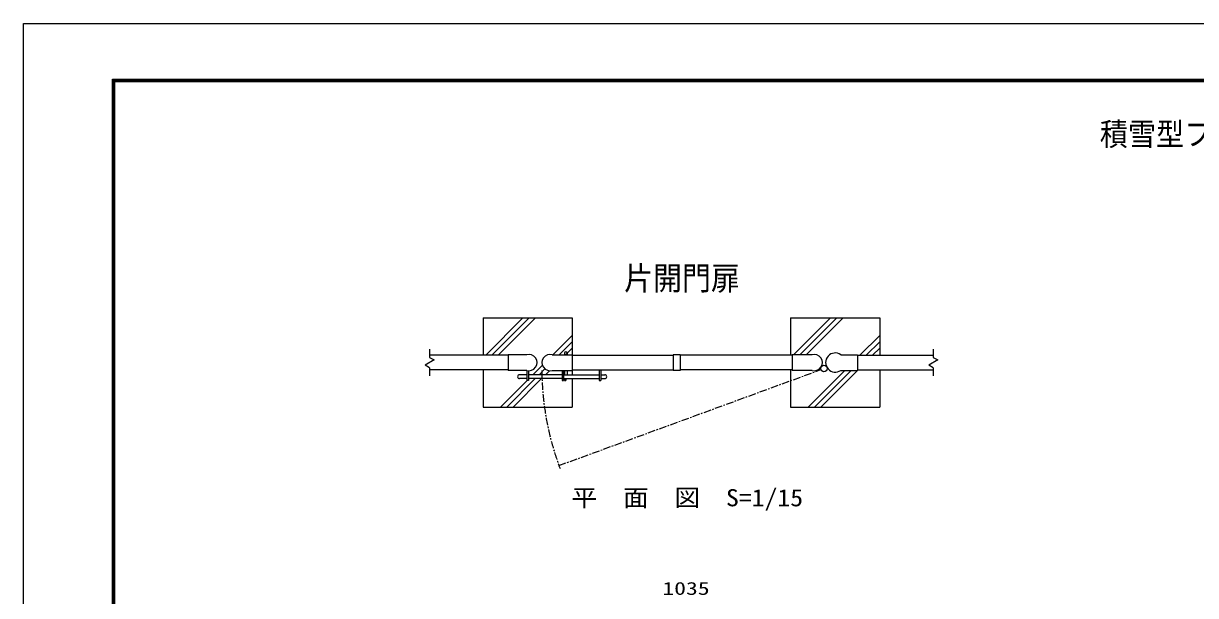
# Model space of a CAD drawing. Units: millimetres, scale not verified. Extents: x -4455 to 4455, y -3150 to 3150.
# Drawn here: x -4455 to -512, y 1226 to 3150 of the extents above; entities that cross this region are included whole.
import ezdxf
from ezdxf.enums import TextEntityAlignment as Align

# ---------------------------------------------------------------- set-up
doc = ezdxf.new("R2010")
doc.units = ezdxf.units.MM
doc.header["$LTSCALE"] = 20
doc.linetypes.add('USER1', pattern=[2, 1.25, -0.25, 0.25, -0.25])
for name, color, linetype, lineweight in [('0-0_1', 7, 'Continuous', 25), ('0-1_0', 7, 'Continuous', 25), ('0-4_EXTCNT-LMEC0', 1, 'Continuous', 25)]:
    doc.layers.add(name, color=color, linetype=linetype, lineweight=lineweight)
doc.layers.add('0-3_10', color=7, linetype='Continuous')
doc.styles.add('ＭＳ ゴシック', font='')
doc.styles.get('ＭＳ ゴシック').set_extended_font_data('MS Gothic')

msp = doc.modelspace()

# ---------------------------------------------------------------- linework, layer by layer
at = {"layer": '0-0_1'}
for p, q in [((-2908.85, 2159.5), (-2908.85, 2033.8)), ((-2908.85, 2159.5), (-2608.85, 2159.5)), ((-2608.85, 2159.5), (-2608.85, 2033.8)), ((-1873.85, 2159.5), (-1873.85, 2033.8)), ((-1873.85, 2159.5), (-1573.85, 2159.5)), ((-1573.85, 2159.5), (-1573.85, 2033.8)), ((-2824.55, 2033.8), (-3088.7, 2033.8)), ((-2675.76, 2035.8), (-2608.45, 2035.8)), ((-2635.25, 2040.8), (-2635.25, 2035.8)), ((-2625.25, 2040.8), (-2625.25, 2035.8)), ((-2608.45, 2035.8), (-2608.45, 1983.2)), ((-2608.45, 2033.8), (-2269.37, 2033.8)), ((-2269.37, 2035.8), (-2269.37, 1983.2)), ((-2245.12, 2035.8), (-2269.37, 2035.8)), ((-1869.25, 2033.8), (-2245.12, 2033.8)), ((-1869.25, 2035.8), (-1869.25, 1983.2)), ((-1801.93, 2035.8), (-1869.25, 2035.8)), ((-1705.18, 2035.8), (-1648.85, 2035.8)), ((-1648.85, 2035.8), (-1648.85, 1983.2)), ((-1648.85, 2033.8), (-1394, 2033.8)), ((-2824.55, 1985.2), (-3088.7, 1985.2)), ((-2761.93, 1983.2), (-2824.55, 1983.2)), ((-2761.35, 1982.96), (-2761.35, 1949.2)), ((-2756.35, 1982.16), (-2756.35, 1949.2)), ((-2675.76, 1983.2), (-2608.45, 1983.2)), ((-2642.75, 1983.2), (-2642.75, 1949.2)), ((-2637.75, 1983.2), (-2637.75, 1949.2)), ((-2635.25, 1983.2), (-2635.25, 1968.45)), ((-2625.25, 1983.2), (-2625.25, 1968.45)), ((-2608.85, 1985.2), (-2608.85, 1968.45)), ((-2608.45, 1985.2), (-2269.37, 1985.2)), ((-2517.75, 1985.2), (-2517.75, 1949.2)), ((-2512.75, 1985.2), (-2512.75, 1949.2)), ((-1869.25, 1985.2), (-2245.12, 1985.2)), ((-1801.93, 1983.2), (-1869.25, 1983.2)), ((-1705.18, 1983.2), (-1648.85, 1983.2)), ((-1648.85, 1985.2), (-1394, 1985.2)), ((-1573.85, 1985.2), (-1573.85, 1859.5)), ((-2761.35, 1968.45), (-2786.25, 1968.45)), ((-2761.35, 1955.45), (-2786.25, 1955.45)), ((-2756.35, 1949.2), (-2761.35, 1949.2)), ((-2642.75, 1968.45), (-2756.35, 1968.45)), ((-2642.75, 1955.45), (-2756.35, 1955.45)), ((-2642.75, 1949.2), (-2637.75, 1949.2)), ((-2637.75, 1968.45), (-2517.75, 1968.45)), ((-2637.75, 1955.45), (-2517.75, 1955.45)), ((-2635.25, 1955.45), (-2635.25, 1949.45)), ((-2635.25, 1949.45), (-2630.25, 1949.45)), ((-2630.25, 1955.45), (-2630.25, 1949.45)), ((-2608.85, 1955.45), (-2608.85, 1859.5)), ((-2517.75, 1949.2), (-2512.75, 1949.2)), ((-2512.75, 1968.45), (-2499.25, 1968.45)), ((-2512.75, 1955.45), (-2499.25, 1955.45))]:
    msp.add_line(p, q, dxfattribs=at)
at = {"layer": '0-0_1', "color": 2}
for p, q in [((-2775.06, 2159.5), (-2898.76, 2035.8)), ((-2877.55, 2035.8), (-2753.85, 2159.5)), ((-2732.63, 2159.5), (-2856.33, 2035.8)), ((-1740.06, 2159.5), (-1863.76, 2035.8)), ((-1842.55, 2035.8), (-1718.85, 2159.5)), ((-1697.63, 2159.5), (-1821.33, 2035.8)), ((-2608.85, 2100.71), (-2673.76, 2035.8)), ((-1573.85, 2100.71), (-1640.76, 2033.8)), ((-2652.55, 2035.8), (-2608.85, 2079.5)), ((-2608.85, 2058.29), (-2631.33, 2035.8)), ((-1619.55, 2033.8), (-1573.85, 2079.5)), ((-1573.85, 2058.29), (-1598.33, 2033.8)), ((-2709.26, 2000.3), (-2741.11, 1968.45)), ((-2719.9, 1968.45), (-2700.38, 1987.96)), ((-2684.99, 1982.14), (-2698.68, 1968.45)), ((-1691.36, 1983.2), (-1815.06, 1859.5)), ((-1793.85, 1859.5), (-1670.15, 1983.2)), ((-1646.93, 1985.2), (-1772.63, 1859.5)), ((-2761.35, 1948.21), (-2850.06, 1859.5)), ((-2828.85, 1859.5), (-2732.9, 1955.45)), ((-2711.68, 1955.45), (-2807.63, 1859.5))]:
    msp.add_line(p, q, dxfattribs=at)
at = {"layer": '0-0_1', "color": 3, "linetype": 'USER1'}
msp.add_line((-2653.51, 1663.05), (-1772.27, 1985.62), dxfattribs=at)
at = {"layer": '0-0_1'}
for points in [[(-2761.93, 2035.8), (-2824.55, 2035.8), (-2824.55, 1983.2)], [(-2245.12, 2035.8), (-2245.12, 1983.2), (-2269.37, 1983.2)], [(-2908.85, 1985.2), (-2908.85, 1859.5), (-2608.85, 1859.5)], [(-1873.85, 1985.2), (-1873.85, 1859.5), (-1573.85, 1859.5)]]:
    msp.add_lwpolyline(points, dxfattribs=at)
msp.add_circle((-1761.84, 1989.42), 10.72, dxfattribs=at)
for centre, radius, start, end in [((-2754.25, 2009.5), 27.4, 253.70947, 106.29053), ((-2683.45, 2009.5), 27.4, 73.70962, 286.29067), ((-2630.25, 2040.8), 5, 0, 180), ((-1794.25, 2009.5), 27.4, 253.70947, 106.29053), ((-1723.85, 2009.5), 32.25, 54.63694, 305.36336), ((-2786.25, 1961.95), 6.5, 90, 270), ((-2499.25, 1961.95), 6.5, 270, 90)]:
    msp.add_arc(centre, radius, start, end, dxfattribs=at)
at = {"layer": '0-0_1', "color": 3, "linetype": 'USER1'}
msp.add_arc((-1756.84, 1989.42), 954.22, 180.41372, 200.66807, dxfattribs=at)
at = {"layer": '0-1_0', "color": 3}
msp.add_lwpolyline([(-4455, 3150), (4455, 3150), (4455, -3150), (-4455, -3150)], close=True, dxfattribs=at)
at = {"layer": '0-1_0'}
for points in [[(-4155, 2962.5), (4155, 2962.5), (4155, -2962.5), (-4155, -2962.5)], [(-4153.13, 2960.62), (4153.12, 2960.62), (4153.12, -2960.63), (-4153.13, -2960.63)], [(-4151.25, 2958.75), (4151.25, 2958.75), (4151.25, -2958.75), (-4151.25, -2958.75)], [(-4149.38, 2956.87), (4149.37, 2956.87), (4149.37, -2956.88), (-4149.38, -2956.88)], [(-4147.5, 2955), (4147.5, 2955), (4147.5, -2955), (-4147.5, -2955)]]:
    msp.add_lwpolyline(points, close=True, dxfattribs=at)
at = {"layer": '0-4_EXTCNT-LMEC0', "color": 4}
for p, q in [((-3088.7, 2054.5), (-3088.7, 2026.82)), ((-1394, 2054.5), (-1394, 2026.82)), ((-1379, 2018.16), (-1409, 2000.84)), ((-1394, 2026.82), (-1379, 2018.16)), ((-3088.7, 1992.18), (-3103.7, 2000.84)), ((-3088.7, 1992.18), (-3088.7, 1964.5)), ((-1394, 1992.18), (-1409, 2000.84)), ((-1394, 1992.18), (-1394, 1964.5))]:
    msp.add_line(p, q, dxfattribs=at)
msp.add_lwpolyline([(-3088.7, 2026.82), (-3073.7, 2018.16), (-3103.7, 2000.84)], dxfattribs=at)

# ---------------------------------------------------------------- texts
at = {"layer": '0-0_1', "style": 'ＭＳ ゴシック'}
for s, height, width, p in [('片開門扉', 79.33, 0.9, (-2434.2, 2229.73)), ('平\u3000面\u3000図  S=1/15', 57.77, 1.1, (-2611.21, 1508.59))]:
    msp.add_text(s, height=height, dxfattribs=dict(at, width=width)).set_placement(p, align=Align.BOTTOM_LEFT)
at = {"layer": '0-3_10', "style": 'ＭＳ ゴシック', "width": 0.9}
msp.add_text('積雪型フェンス', height=76.97, dxfattribs=at).set_placement((-833.56, 2716.2), align=Align.BOTTOM_LEFT)
at = {"layer": '0-4_EXTCNT-LMEC0', "color": 3, "style": 'ＭＳ ゴシック', "width": 1.35}
msp.add_text('1035', height=43.26, dxfattribs=at).set_placement((-2305.47, 1215.23), align=Align.BOTTOM_LEFT)

doc.saveas('drawing.dxf')
